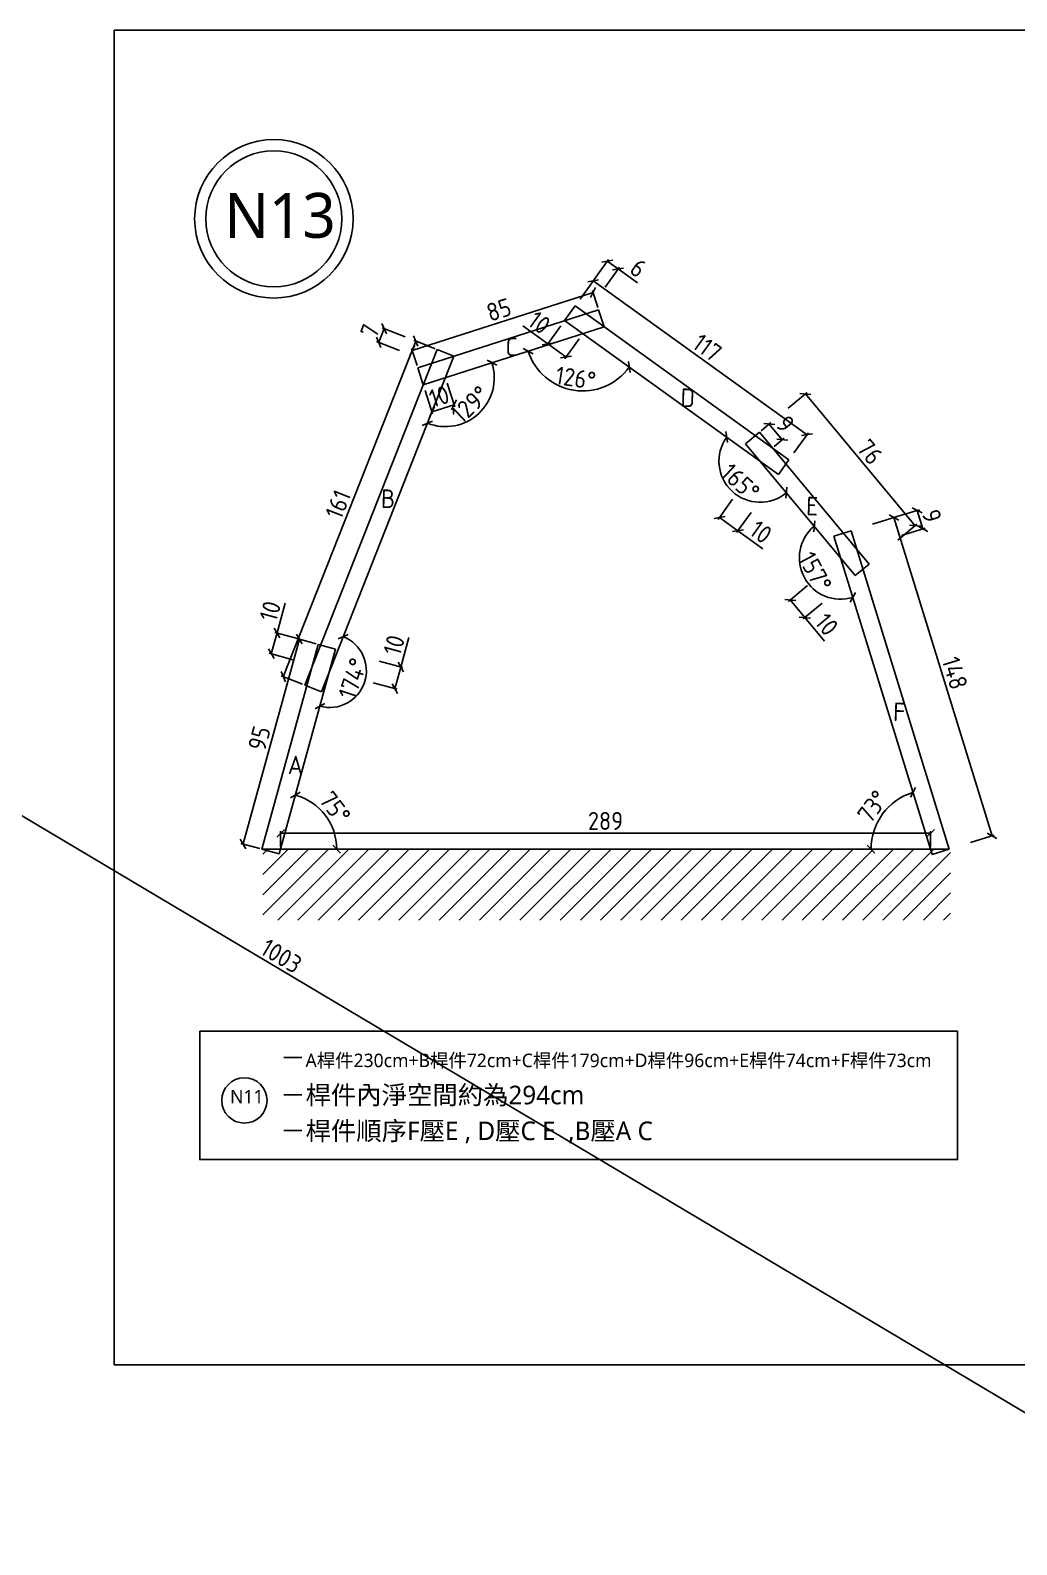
# Model space of a CAD drawing. Header units: centimetres. Extents: x -6116 to 16873, y -2889 to 4505.
# Drawn here: x 575 to 1014, y 2831 to 3505 of the extents above; entities that cross this region are included whole.
import ezdxf

# ---------------------------------------------------------------- set-up
doc = ezdxf.new("R2010")
doc.units = ezdxf.units.CM
for name, color, linetype in [('5', 5, 'Continuous'), ('D_wood木做櫃', 30, 'Continuous'), ('frame圖框', 34, 'Continuous'), ('hatch填實', 8, 'Continuous'), ('planting植栽', 95, 'Continuous'), ('section剖面線', 1, 'Continuous')]:
    doc.layers.add(name, color=color, linetype=linetype)
doc.styles.get("Standard").update_dxf_attribs({"font": 'ISOCP.SHX', "bigfont": 'CHINESET.SHX'})
doc.dimstyles.new('AM_ISO', dxfattribs={"dimtxt": 3.5, "dimasz": 3.5, "dimexe": 1, "dimexo": 1, "dimgap": 1.5, "dimtad": 1, "dimdec": 0, "dimdsep": 46, "dimtxsty": 'Standard', "dimcen": 0, "dimclrd": 256, "dimclre": 256, "dimclrt": 2, "dimadec": 0, "dimazin": 2, "dimtp": 0.1, "dimtm": 0.1, "dimtfac": 0.71, "dimtdec": 0, "dimtmove": 0, "dimatfit": 3, "dimfxl": 1, "dimlwd": -1, "dimlwe": -1, "dimarcsym": 1})

# ---------------------------------------------------------------- blocks, each defined once
blk = doc.blocks.new('_Oblique')
at = {"color": 0, "linetype": 'ByBlock', "lineweight": -2}
blk.add_line((-0.5, -0.5), (0.5, 0.5), dxfattribs=at)
blk = doc.blocks.new('*D310')
at = {"layer": 'DEFPOINTS', "color": 0, "transparency": 16777216}
for p in [(261.19, 3358.25), (253.04, 3344.54), (1123.11, 2845.35)]:
    blk.add_point(p, dxfattribs=at)
at = {"layer": 'hatch填實', "linetype": 'ByBlock', "transparency": 16777216}
for p, q in [((258.15, 3353.13), (252.52, 3343.68)), ((1114.95, 2831.64), (253.04, 3344.54)), ((1120.07, 2840.23), (1114.44, 2830.78))]:
    blk.add_line(p, q, dxfattribs=at)
at = {"layer": 'hatch填實', "transparency": 16777216, "xscale": 3.5, "yscale": 3.5, "zscale": 3.5}
for p, rotation in [((253.04, 3344.54), 149.2445876499629), ((1114.95, 2831.64), 329.2445876499629)]:
    blk.add_blockref('_Oblique', p, dxfattribs=dict(at, rotation=rotation))
at = {"layer": 'hatch填實', "transparency": 16777216, "insert": (686.81, 3092.82), "char_height": 8, "attachment_point": 5, "rotation": 329.24459}
blk.add_mtext('1003', dxfattribs=at)
blk = doc.blocks.new('_ArchTick')
at = {"color": 0, "linetype": 'ByBlock', "const_width": 0.15}
blk.add_lwpolyline([(-0.5, -0.5), (0.5, 0.5)], dxfattribs=at)
blk = doc.blocks.new('*D357')
at = {"layer": 'DEFPOINTS', "color": 0, "transparency": 16777216}
for p in [(975.69, 3147.44), (686.47, 3140.39), (975.69, 3140.39)]:
    blk.add_point(p, dxfattribs=at)
at = {"layer": 'hatch填實', "linetype": 'ByBlock', "transparency": 16777216}
for p, q in [((686.47, 3141.39), (686.47, 3148.44)), ((975.69, 3141.39), (975.69, 3148.44)), ((686.47, 3147.44), (975.69, 3147.44))]:
    blk.add_line(p, q, dxfattribs=at)
at = {"layer": 'hatch填實', "transparency": 16777216, "xscale": 3.5, "yscale": 3.5, "zscale": 3.5, "rotation": 180}
blk.add_blockref('_Oblique', (686.47, 3147.44), dxfattribs=at)
at = {"layer": 'hatch填實', "transparency": 16777216, "xscale": 3.5, "yscale": 3.5, "zscale": 3.5}
blk.add_blockref('_Oblique', (975.69, 3147.44), dxfattribs=at)
at = {"layer": 'hatch填實', "transparency": 16777216, "insert": (831.08, 3152.94), "char_height": 8, "attachment_point": 5}
blk.add_mtext('289', dxfattribs=at)
blk = doc.blocks.new('*D361')
at = {"layer": 'DEFPOINTS', "color": 0, "transparency": 16777216}
for p in [(694.83, 3233.87), (703.24, 3231.55), (678.18, 3140.39)]:
    blk.add_point(p, dxfattribs=at)
at = {"layer": 'hatch填實', "linetype": 'ByBlock', "transparency": 16777216}
for p, q in [((669.76, 3142.71), (694.83, 3233.87)), ((702.28, 3231.82), (693.86, 3234.13)), ((677.21, 3140.66), (668.79, 3142.97))]:
    blk.add_line(p, q, dxfattribs=at)
at = {"layer": 'hatch填實', "transparency": 16777216, "xscale": 3.5, "yscale": 3.5, "zscale": 3.5}
for p, rotation in [((694.83, 3233.87), 74.6231753348446), ((669.76, 3142.71), 254.6231753348446)]:
    blk.add_blockref('_Oblique', p, dxfattribs=dict(at, rotation=rotation))
at = {"layer": 'hatch填實', "transparency": 16777216, "insert": (676.99, 3189.75), "char_height": 8, "attachment_point": 5, "rotation": 74.62318}
blk.add_mtext('95', dxfattribs=at)
blk = doc.blocks.new('*D362')
at = {"layer": 'DEFPOINTS', "color": 0, "transparency": 16777216}
for p in [(746.63, 3366.55), (756.15, 3362.79), (697.18, 3213.4)]:
    blk.add_point(p, dxfattribs=at)
at = {"layer": 'hatch填實', "linetype": 'ByBlock', "transparency": 16777216}
for p, q in [((687.66, 3217.15), (746.63, 3366.55)), ((755.22, 3363.15), (745.7, 3366.91)), ((696.25, 3213.76), (686.73, 3217.52))]:
    blk.add_line(p, q, dxfattribs=at)
at = {"layer": 'hatch填實', "transparency": 16777216, "xscale": 3.5, "yscale": 3.5, "zscale": 3.5}
for p, rotation in [((746.63, 3366.55), 68.45996764332294), ((687.66, 3217.15), 248.4599676433229)]:
    blk.add_blockref('_Oblique', p, dxfattribs=dict(at, rotation=rotation))
at = {"layer": 'hatch填實', "transparency": 16777216, "insert": (712.03, 3293.87), "char_height": 8, "attachment_point": 5, "rotation": 68.45997}
blk.add_mtext('161', dxfattribs=at)
blk = doc.blocks.new('*D363')
at = {"layer": 'DEFPOINTS', "color": 0, "transparency": 16777216}
for p in [(825.54, 3388.15), (827.99, 3380.5), (747.5, 3354.69)]:
    blk.add_point(p, dxfattribs=at)
at = {"layer": 'hatch填實', "linetype": 'ByBlock', "transparency": 16777216}
for p, q in [((745.05, 3362.33), (825.54, 3388.15)), ((827.68, 3381.46), (825.23, 3389.1)), ((747.19, 3355.64), (744.74, 3363.28))]:
    blk.add_line(p, q, dxfattribs=at)
at = {"layer": 'hatch填實', "transparency": 16777216, "xscale": 3.5, "yscale": 3.5, "zscale": 3.5}
for p, rotation in [((825.54, 3388.15), 17.78294191035729), ((745.05, 3362.33), 197.7829419103573)]:
    blk.add_blockref('_Oblique', p, dxfattribs=dict(at, rotation=rotation))
at = {"layer": 'hatch填實', "transparency": 16777216, "insert": (783.61, 3380.48), "char_height": 8, "attachment_point": 5, "rotation": 17.78294}
blk.add_mtext('85', dxfattribs=at)
blk = doc.blocks.new('*D364')
at = {"layer": 'DEFPOINTS', "color": 0, "transparency": 16777216}
for p in [(817.54, 3382.15), (920.76, 3324.87), (912.73, 3313.7)]:
    blk.add_point(p, dxfattribs=at)
at = {"layer": 'hatch填實', "linetype": 'ByBlock', "transparency": 16777216}
for p, q in [((819.74, 3385.21), (826.16, 3394.14)), ((825.58, 3393.33), (920.76, 3324.87)), ((914.92, 3316.75), (921.35, 3325.68))]:
    blk.add_line(p, q, dxfattribs=at)
at = {"layer": 'hatch填實', "transparency": 16777216, "xscale": 3.5, "yscale": 3.5, "zscale": 3.5}
for p, rotation in [((825.58, 3393.33), 144.2772868309684), ((920.76, 3324.87), 324.2772868309684)]:
    blk.add_blockref('_Oblique', p, dxfattribs=dict(at, rotation=rotation))
at = {"layer": 'hatch填實', "transparency": 16777216, "insert": (876.38, 3363.56), "char_height": 8, "attachment_point": 5, "rotation": 324.27729}
blk.add_mtext('117', dxfattribs=at)
blk = doc.blocks.new('*D365')
at = {"layer": 'DEFPOINTS', "color": 0, "transparency": 16777216}
for p in [(899.57, 3325.96), (968.89, 3284.34), (948.4, 3267.29)]:
    blk.add_point(p, dxfattribs=at)
at = {"layer": 'hatch填實', "linetype": 'ByBlock', "transparency": 16777216}
for p, q in [((912.38, 3336.61), (920.83, 3343.65)), ((920.06, 3343.01), (968.89, 3284.34)), ((961.21, 3277.94), (969.66, 3284.98))]:
    blk.add_line(p, q, dxfattribs=at)
at = {"layer": 'hatch填實', "transparency": 16777216, "xscale": 3.5, "yscale": 3.5, "zscale": 3.5}
for p, rotation in [((920.06, 3343.01), 129.7683251966145), ((968.89, 3284.34), 309.7683251966145)]:
    blk.add_blockref('_Oblique', p, dxfattribs=dict(at, rotation=rotation))
at = {"layer": 'hatch填實', "transparency": 16777216, "insert": (948.71, 3317.19), "char_height": 8, "attachment_point": 5, "rotation": 309.76833}
blk.add_mtext('76', dxfattribs=at)
blk = doc.blocks.new('*D366')
at = {"layer": 'DEFPOINTS', "color": 0, "transparency": 16777216}
for p in [(940.37, 3282.11), (1003.13, 3146.27), (984.06, 3140.39)]:
    blk.add_point(p, dxfattribs=at)
at = {"layer": 'hatch填實', "linetype": 'ByBlock', "transparency": 16777216}
for p, q in [((949.88, 3285.04), (960.39, 3288.28)), ((959.44, 3287.99), (1003.13, 3146.27)), ((993.57, 3143.32), (1004.09, 3146.56))]:
    blk.add_line(p, q, dxfattribs=at)
at = {"layer": 'hatch填實', "transparency": 16777216, "xscale": 3.5, "yscale": 3.5, "zscale": 3.5}
for p, rotation in [((959.44, 3287.99), 107.1342637579104), ((1003.13, 3146.27), 287.1342637579104)]:
    blk.add_blockref('_Oblique', p, dxfattribs=dict(at, rotation=rotation))
at = {"layer": 'hatch填實', "transparency": 16777216, "insert": (986.54, 3218.75), "char_height": 8, "attachment_point": 5, "rotation": 287.13426}
blk.add_mtext('148', dxfattribs=at)
blk = doc.blocks.new('*D376')
at = {"layer": 'DEFPOINTS', "color": 0, "transparency": 16777216}
for p in [(710.96, 3229.43), (709.12, 3150.89), (685.89, 3138.27), (686.47, 3140.39), (984.06, 3140.39)]:
    blk.add_point(p, dxfattribs=at)
at = {"layer": 'hatch填實', "linetype": 'ByBlock', "transparency": 16777216}
blk.add_arc((686.47, 3140.39), 24.96, 360, 74.62318, dxfattribs=at)
at = {"layer": 'hatch填實', "transparency": 16777216, "xscale": 3.5, "yscale": 3.5, "zscale": 3.5}
for p, rotation in [((693.09, 3164.46), 164.6231753348441), ((711.43, 3140.39), 269.9999999999999)]:
    blk.add_blockref('_Oblique', p, dxfattribs=dict(at, rotation=rotation))
at = {"layer": 'hatch填實', "transparency": 16777216, "insert": (710.7, 3158.85), "char_height": 8, "attachment_point": 5, "rotation": 307.31159}
blk.add_mtext('75°', dxfattribs=at)
blk = doc.blocks.new('*D377')
at = {"layer": 'DEFPOINTS', "color": 0, "transparency": 16777216}
for p in [(763.59, 3359.85), (710.96, 3229.43), (704.63, 3210.46), (719.36, 3207.74), (685.89, 3138.27)]:
    blk.add_point(p, dxfattribs=at)
at = {"layer": 'hatch填實', "linetype": 'ByBlock', "transparency": 16777216}
blk.add_arc((708.3, 3219.77), 16.34, 254.62318, 68.45997, dxfattribs=at)
at = {"layer": 'hatch填實', "transparency": 16777216, "xscale": 3.5, "yscale": 3.5, "zscale": 3.5}
for p, rotation in [((714.3, 3234.97), 158.4599676433269), ((703.97, 3204.02), 164.623175334844)]:
    blk.add_blockref('_Oblique', p, dxfattribs=dict(at, rotation=rotation))
at = {"layer": 'hatch填實', "transparency": 16777216, "insert": (718.59, 3216.34), "char_height": 8, "attachment_point": 5, "rotation": 71.54157}
blk.add_mtext('174°', dxfattribs=at)
blk = doc.blocks.new('*D378')
at = {"layer": 'DEFPOINTS', "color": 0, "transparency": 16777216}
for p in [(830.43, 3372.89), (763.59, 3359.85), (749.95, 3347.07), (767.8, 3329.97), (704.63, 3210.46)]:
    blk.add_point(p, dxfattribs=at)
at = {"layer": 'hatch填實', "linetype": 'ByBlock', "transparency": 16777216}
blk.add_arc((759.8, 3350.23), 21.78, 248.45997, 17.78294, dxfattribs=at)
at = {"layer": 'hatch填實', "transparency": 16777216, "xscale": 3.5, "yscale": 3.5, "zscale": 3.5}
for p, rotation in [((780.54, 3356.88), 107.7829419103586), ((751.8, 3329.97), 158.4599676433267)]:
    blk.add_blockref('_Oblique', p, dxfattribs=dict(at, rotation=rotation))
at = {"layer": 'hatch填實', "transparency": 16777216, "insert": (770.93, 3338.35), "char_height": 8, "attachment_point": 5, "rotation": 43.12145}
blk.add_mtext('129°', dxfattribs=at)
blk = doc.blocks.new('*D379')
at = {"layer": 'DEFPOINTS', "color": 0, "transparency": 16777216}
for p in [(812.87, 3375.65), (830.43, 3372.89), (749.95, 3347.07), (808.17, 3347.76), (908.06, 3307.21)]:
    blk.add_point(p, dxfattribs=at)
at = {"layer": 'hatch填實', "linetype": 'ByBlock', "transparency": 16777216}
blk.add_arc((820.95, 3369.84), 25.52, 197.78294, 324.28009, dxfattribs=at)
at = {"layer": 'hatch填實', "transparency": 16777216, "xscale": 3.5, "yscale": 3.5, "zscale": 3.5}
for p, rotation in [((796.65, 3362.05), 107.7829419103583), ((841.67, 3354.95), 54.28008584100427)]:
    blk.add_blockref('_Oblique', p, dxfattribs=dict(at, rotation=rotation))
at = {"layer": 'hatch填實', "transparency": 16777216, "insert": (817.83, 3350.07), "char_height": 8, "attachment_point": 5, "rotation": 351.03151}
blk.add_mtext('126°', dxfattribs=at)
blk = doc.blocks.new('*D380')
at = {"layer": 'DEFPOINTS', "color": 0, "transparency": 16777216}
for p in [(812.87, 3375.65), (893.42, 3320.84), (882.61, 3307.01), (908.06, 3307.21), (942.25, 3262.17)]:
    blk.add_point(p, dxfattribs=at)
at = {"layer": 'hatch填實', "linetype": 'ByBlock', "transparency": 16777216}
blk.add_arc((899.86, 3313.1), 18.29, 144.28009, 309.772, dxfattribs=at)
at = {"layer": 'hatch填實', "transparency": 16777216, "xscale": 3.5, "yscale": 3.5, "zscale": 3.5}
for p, rotation in [((885.01, 3323.78), 54.28008584100436), ((911.56, 3299.04), 39.7719961865078)]:
    blk.add_blockref('_Oblique', p, dxfattribs=dict(at, rotation=rotation))
at = {"layer": 'hatch填實', "transparency": 16777216, "insert": (891.14, 3303.74), "char_height": 8, "attachment_point": 5, "rotation": 317.02604}
blk.add_mtext('165°', dxfattribs=at)
blk = doc.blocks.new('*D381')
at = {"layer": 'DEFPOINTS', "color": 0, "transparency": 16777216}
for p in [(893.42, 3320.84), (932.72, 3279.75), (917.37, 3269.29), (942.25, 3262.17), (960.41, 3189.97)]:
    blk.add_point(p, dxfattribs=at)
at = {"layer": 'hatch填實', "linetype": 'ByBlock', "transparency": 16777216}
blk.add_arc((935.73, 3270.01), 18.38, 129.772, 287.13589, dxfattribs=at)
at = {"layer": 'hatch填實', "transparency": 16777216, "xscale": 3.5, "yscale": 3.5, "zscale": 3.5}
for p, rotation in [((923.97, 3284.13), 39.7719961865081), ((941.14, 3252.45), 17.13588977879531)]:
    blk.add_blockref('_Oblique', p, dxfattribs=dict(at, rotation=rotation))
at = {"layer": 'hatch填實', "transparency": 16777216, "insert": (924.41, 3263.87), "char_height": 8, "attachment_point": 5, "rotation": 298.45394}
blk.add_mtext('157°', dxfattribs=at)
blk = doc.blocks.new('*D382')
at = {"layer": 'DEFPOINTS', "color": 0, "transparency": 16777216}
for p in [(960.41, 3189.97), (958.21, 3160.2), (686.47, 3140.39), (976.42, 3138.04), (984.06, 3140.39)]:
    blk.add_point(p, dxfattribs=at)
at = {"layer": 'hatch填實', "linetype": 'ByBlock', "transparency": 16777216}
blk.add_arc((975.69, 3140.39), 26.43, 107.1349, 180, dxfattribs=at)
at = {"layer": 'hatch填實', "transparency": 16777216, "xscale": 3.5, "yscale": 3.5, "zscale": 3.5}
for p, rotation in [((967.91, 3165.64), 17.13489593076233), ((949.26, 3140.39), 269.9999999999998)]:
    blk.add_blockref('_Oblique', p, dxfattribs=dict(at, rotation=rotation))
at = {"layer": 'hatch填實', "transparency": 16777216, "insert": (950, 3159.35), "char_height": 8, "attachment_point": 5, "rotation": 53.56745}
blk.add_mtext('73°', dxfattribs=at)
blk = doc.blocks.new('*D757')
at = {"layer": 'DEFPOINTS', "color": 0, "transparency": 16777216}
for p in [(732.56, 3372.1), (756.15, 3362.79), (753.74, 3356.69)]:
    blk.add_point(p, dxfattribs=at)
at = {"layer": 'section剖面線', "linetype": 'ByBlock', "transparency": 16777216}
for p, q in [((730.15, 3366), (732.56, 3372.1)), ((741.86, 3368.43), (731.63, 3372.47)), ((739.45, 3362.33), (729.22, 3366.37))]:
    blk.add_line(p, q, dxfattribs=at)
at = {"layer": 'section剖面線', "transparency": 16777216, "xscale": 3.5, "yscale": 3.5, "zscale": 3.5}
for p, rotation in [((732.56, 3372.1), 68.45996764331987), ((730.15, 3366), 248.4599676433199)]:
    blk.add_blockref('_Oblique', p, dxfattribs=dict(at, rotation=rotation))
at = {"layer": 'section剖面線', "transparency": 16777216, "insert": (726.24, 3371.07), "char_height": 8, "attachment_point": 5, "rotation": 68.45997}
blk.add_mtext('7', dxfattribs=at)
blk = doc.blocks.new('*D758')
at = {"layer": 'DEFPOINTS', "color": 0, "transparency": 16777216}
for p in [(749.95, 3347.07), (759.8, 3350.23), (753.8, 3335.05)]:
    blk.add_point(p, dxfattribs=at)
at = {"layer": 'section剖面線', "linetype": 'ByBlock', "transparency": 16777216}
for p, q in [((750.75, 3344.57), (754.11, 3334.09)), ((760.6, 3347.73), (763.96, 3337.25)), ((763.65, 3338.2), (753.8, 3335.05))]:
    blk.add_line(p, q, dxfattribs=at)
at = {"layer": 'section剖面線', "transparency": 16777216, "xscale": 3.5, "yscale": 3.5, "zscale": 3.5}
for p, rotation in [((753.8, 3335.05), 197.7829419103591), ((763.65, 3338.2), 17.7829419103591)]:
    blk.add_blockref('_Oblique', p, dxfattribs=dict(at, rotation=rotation))
at = {"layer": 'section剖面線', "transparency": 16777216, "insert": (757.05, 3341.86), "char_height": 8, "attachment_point": 5, "rotation": 17.78294}
blk.add_mtext('10', dxfattribs=at)
blk = doc.blocks.new('*D759')
at = {"layer": 'DEFPOINTS', "color": 0, "transparency": 16777216}
for p in [(836.69, 3398.63), (817.54, 3382.15), (822.35, 3378.7)]:
    blk.add_point(p, dxfattribs=at)
at = {"layer": 'section剖面線', "linetype": 'ByBlock', "transparency": 16777216}
for p, q in [((826.04, 3393.97), (832.47, 3402.9)), ((830.85, 3390.51), (837.27, 3399.44)), ((831.88, 3402.09), (836.69, 3398.63)), ((836.69, 3398.63), (845.28, 3392.46))]:
    blk.add_line(p, q, dxfattribs=at)
at = {"layer": 'section剖面線', "transparency": 16777216, "xscale": 3.5, "yscale": 3.5, "zscale": 3.5}
for p, rotation in [((831.88, 3402.09), 144.2772868309661), ((836.69, 3398.63), 324.2772868309661)]:
    blk.add_blockref('_Oblique', p, dxfattribs=dict(at, rotation=rotation))
at = {"layer": 'section剖面線', "transparency": 16777216, "insert": (845.62, 3398.99), "char_height": 8, "attachment_point": 5, "rotation": 324.27729}
blk.add_mtext('6', dxfattribs=at)
blk = doc.blocks.new('*D760')
at = {"layer": 'DEFPOINTS', "color": 0, "transparency": 16777216}
for p in [(812.87, 3375.66), (805.4, 3365.26), (820.96, 3369.84)]:
    blk.add_point(p, dxfattribs=at)
at = {"layer": 'section剖面線', "linetype": 'ByBlock', "transparency": 16777216}
for p, q in [((805.4, 3365.26), (794.27, 3373.26)), ((811.23, 3373.38), (804.81, 3364.45)), ((813.48, 3359.45), (805.4, 3365.26)), ((819.32, 3367.57), (812.9, 3358.64))]:
    blk.add_line(p, q, dxfattribs=at)
at = {"layer": 'section剖面線', "transparency": 16777216, "xscale": 3.5, "yscale": 3.5, "zscale": 3.5}
for p, rotation in [((805.4, 3365.26), 144.2777264154426), ((813.48, 3359.45), 324.2777264154427)]:
    blk.add_blockref('_Oblique', p, dxfattribs=dict(at, rotation=rotation))
at = {"layer": 'section剖面線', "transparency": 16777216, "insert": (801.62, 3374.75), "char_height": 8, "attachment_point": 5, "rotation": 324.27773}
blk.add_mtext('10', dxfattribs=at)
blk = doc.blocks.new('*D761')
at = {"layer": 'DEFPOINTS', "color": 0, "transparency": 16777216}
for p in [(899.57, 3325.96), (903.96, 3329.61), (905.37, 3318.99)]:
    blk.add_point(p, dxfattribs=at)
at = {"layer": 'section剖面線', "linetype": 'ByBlock', "transparency": 16777216}
for p, q in [((900.34, 3326.6), (904.73, 3330.25)), ((909.76, 3322.64), (903.96, 3329.61)), ((906.14, 3319.63), (910.53, 3323.28))]:
    blk.add_line(p, q, dxfattribs=at)
at = {"layer": 'section剖面線', "transparency": 16777216, "xscale": 3.5, "yscale": 3.5, "zscale": 3.5}
for p, rotation in [((903.96, 3329.61), 129.7687724298677), ((909.76, 3322.64), 309.7687724298677)]:
    blk.add_blockref('_Oblique', p, dxfattribs=dict(at, rotation=rotation))
at = {"layer": 'section剖面線', "transparency": 16777216, "insert": (911.09, 3329.64), "char_height": 8, "attachment_point": 5, "rotation": 309.76877}
blk.add_mtext('9', dxfattribs=at)
blk = doc.blocks.new('*D762')
at = {"layer": 'DEFPOINTS', "color": 0, "transparency": 16777216}
for p in [(899.86, 3313.1), (908.06, 3307.21), (890.01, 3282.11)]:
    blk.add_point(p, dxfattribs=at)
at = {"layer": 'section剖面線', "linetype": 'ByBlock', "transparency": 16777216}
for p, q in [((887.65, 3296.13), (881.23, 3287.19)), ((895.85, 3290.23), (889.43, 3281.3)), ((881.82, 3288.01), (890.01, 3282.11)), ((890.01, 3282.11), (901.14, 3274.11))]:
    blk.add_line(p, q, dxfattribs=at)
at = {"layer": 'section剖面線', "transparency": 16777216, "xscale": 3.5, "yscale": 3.5, "zscale": 3.5}
for p, rotation in [((881.82, 3288.01), 144.2800858410041), ((890.01, 3282.11), 324.2800858410042)]:
    blk.add_blockref('_Oblique', p, dxfattribs=dict(at, rotation=rotation))
at = {"layer": 'section剖面線', "transparency": 16777216, "insert": (900.21, 3281.55), "char_height": 8, "attachment_point": 5, "rotation": 324.28009}
blk.add_mtext('10', dxfattribs=at)
blk = doc.blocks.new('*D763')
at = {"layer": 'DEFPOINTS', "color": 0, "transparency": 16777216}
for p in [(969.81, 3291.19), (940.37, 3282.11), (942.9, 3273.89)]:
    blk.add_point(p, dxfattribs=at)
at = {"layer": 'section剖面線', "linetype": 'ByBlock', "transparency": 16777216}
for p, q in [((960.26, 3288.24), (970.77, 3291.48)), ((972.35, 3282.97), (969.81, 3291.19)), ((962.79, 3280.02), (973.3, 3283.26))]:
    blk.add_line(p, q, dxfattribs=at)
at = {"layer": 'section剖面線', "transparency": 16777216, "xscale": 3.5, "yscale": 3.5, "zscale": 3.5}
for p, rotation in [((969.81, 3291.19), 107.13588977879), ((972.35, 3282.97), 287.13588977879)]:
    blk.add_blockref('_Oblique', p, dxfattribs=dict(at, rotation=rotation))
at = {"layer": 'section剖面線', "transparency": 16777216, "insert": (976.33, 3288.7), "char_height": 8, "attachment_point": 5, "rotation": 287.13589}
blk.add_mtext('9', dxfattribs=at)
blk = doc.blocks.new('*D764')
at = {"layer": 'DEFPOINTS', "color": 0, "transparency": 16777216}
for p in [(935.73, 3270), (942.25, 3262.17), (919.8, 3243.48)]:
    blk.add_point(p, dxfattribs=at)
at = {"layer": 'section剖面線', "linetype": 'ByBlock', "transparency": 16777216}
for p, q in [((920.97, 3257.71), (912.51, 3250.68)), ((913.28, 3251.32), (919.8, 3243.48)), ((927.49, 3249.88), (919.03, 3242.84)), ((919.8, 3243.48), (928.57, 3232.95))]:
    blk.add_line(p, q, dxfattribs=at)
at = {"layer": 'section剖面線', "transparency": 16777216, "xscale": 3.5, "yscale": 3.5, "zscale": 3.5}
for p, rotation in [((913.28, 3251.32), 129.7687724298705), ((919.8, 3243.48), 309.7687724298705)]:
    blk.add_blockref('_Oblique', p, dxfattribs=dict(at, rotation=rotation))
at = {"layer": 'section剖面線', "transparency": 16777216, "insert": (929.53, 3240.39), "char_height": 8, "attachment_point": 5, "rotation": 309.76877}
blk.add_mtext('10', dxfattribs=at)
blk = doc.blocks.new('*D765')
at = {"layer": 'DEFPOINTS', "color": 0, "transparency": 16777216}
for p in [(710.96, 3229.43), (708.3, 3219.77), (739.98, 3221.45)]:
    blk.add_point(p, dxfattribs=at)
at = {"layer": 'section剖面線', "linetype": 'ByBlock', "transparency": 16777216}
for p, q in [((739.98, 3221.45), (743.61, 3234.66)), ((730.34, 3224.1), (740.94, 3221.18)), ((737.32, 3211.79), (739.98, 3221.45)), ((727.68, 3214.44), (738.29, 3211.53))]:
    blk.add_line(p, q, dxfattribs=at)
at = {"layer": 'section剖面線', "transparency": 16777216, "xscale": 3.5, "yscale": 3.5, "zscale": 3.5}
for p, rotation in [((739.98, 3221.45), 74.6231753348426), ((737.32, 3211.79), 254.6231753348426)]:
    blk.add_blockref('_Oblique', p, dxfattribs=dict(at, rotation=rotation))
at = {"layer": 'section剖面線', "transparency": 16777216, "insert": (736.96, 3231.2), "char_height": 8, "attachment_point": 5, "rotation": 74.62318}
blk.add_mtext('10', dxfattribs=at)
blk = doc.blocks.new('*D766')
at = {"layer": 'DEFPOINTS', "color": 0, "transparency": 16777216}
for p in [(684.87, 3236.6), (703.24, 3231.55), (700.71, 3222.32)]:
    blk.add_point(p, dxfattribs=at)
at = {"layer": 'section剖面線', "linetype": 'ByBlock', "transparency": 16777216}
for p, q in [((684.87, 3236.6), (688.5, 3249.82)), ((682.33, 3227.37), (684.87, 3236.6)), ((694.51, 3233.95), (683.9, 3236.86)), ((691.97, 3224.72), (681.37, 3227.63))]:
    blk.add_line(p, q, dxfattribs=at)
at = {"layer": 'section剖面線', "transparency": 16777216, "xscale": 3.5, "yscale": 3.5, "zscale": 3.5}
for p, rotation in [((684.87, 3236.6), 74.63907534703226), ((682.33, 3227.37), 254.6390753470323)]:
    blk.add_blockref('_Oblique', p, dxfattribs=dict(at, rotation=rotation))
at = {"layer": 'section剖面線', "transparency": 16777216, "insert": (681.84, 3246.35), "char_height": 8, "attachment_point": 5, "rotation": 74.63908}
blk.add_mtext('10', dxfattribs=at)

msp = doc.modelspace()

# ---------------------------------------------------------------- hatches: boundary and pattern name
at = {"layer": 'planting植栽'}
h = msp.add_hatch(dxfattribs=at)
h.set_pattern_fill('ANSI31', color=256, scale=2)
h.set_pattern_definition([(45, (332.1057, 2558.142), (-4.49013, 4.49013), [])])
h.paths.add_polyline_path([(678.5589, 3140.39469), (984.63704, 3140.39469), (984.63704, 3108.76994), (678.5589, 3108.76994)])

# ---------------------------------------------------------------- linework, layer by layer
at = {"layer": '5', "linetype": 'ByBlock'}
msp.add_lwpolyline([(650.45552, 3059.35922), (987.74113, 3059.35922), (987.74113, 3002.20948), (650.45552, 3002.20948)], close=True, dxfattribs=at)
for centre, radius in [((683.45977, 3420.95512), 35.27331), ((683.45977, 3420.95512), 30.27331), ((670.35914, 3028.52697), 10.0911)]:
    msp.add_circle(centre, radius, dxfattribs=at)
at = {"layer": 'D_wood木做櫃'}
for p, q in [((747.49875, 3354.6877), (827.98772, 3380.50345)), ((812.87085, 3375.65492), (817.54428, 3382.15335)), ((817.54428, 3382.15335), (912.72785, 3313.69978)), ((830.43101, 3372.88569), (827.98772, 3380.50345)), ((830.43101, 3372.88569), (749.94571, 3347.07112)), ((908.05803, 3307.20581), (812.87085, 3375.65492)), ((820.95514, 3369.8415), (820.95514, 3369.84644)), ((697.18384, 3213.39619), (756.14919, 3362.78735)), ((763.5922, 3359.84946), (704.62512, 3210.45899)), ((763.5922, 3359.84946), (756.14919, 3362.78735)), ((749.94348, 3347.06547), (747.49875, 3354.6877)), ((759.7931, 3350.22954), (759.7931, 3350.22461)), ((893.42209, 3320.83626), (899.57495, 3325.95695)), ((899.57401, 3325.95617), (948.40226, 3267.28569)), ((942.25364, 3262.16853), (893.42209, 3320.83626)), ((899.87135, 3313.09285), (899.87135, 3313.08792)), ((908.05803, 3307.20581), (912.72785, 3313.69978)), ((932.72425, 3279.75235), (940.37085, 3282.11)), ((960.40505, 3189.97466), (932.72425, 3279.75235)), ((984.06292, 3140.39328), (940.37068, 3282.10995)), ((935.7312, 3270.0048), (935.7312, 3269.99987)), ((942.25364, 3262.16853), (948.4018, 3267.28531)), ((678.17555, 3140.39328), (703.24497, 3231.55123)), ((710.95729, 3229.43026), (685.88787, 3138.2723)), ((703.24241, 3231.55194), (710.95729, 3229.43026)), ((708.29677, 3219.76094), (708.29677, 3219.75601)), ((697.18384, 3213.39619), (704.62512, 3210.45899)), ((960.40505, 3189.97466), (960.40505, 3189.96973)), ((960.40505, 3189.96973), (976.41662, 3138.03587)), ((680.94756, 3150.47294), (680.94645, 3150.47011)), ((678.17555, 3140.39328), (685.88787, 3138.2723)), ((686.47117, 3140.39328), (686.47117, 3140.38835)), ((984.06292, 3140.39328), (976.41662, 3138.03587)), ((984.06292, 3140.39328), (984.06292, 3140.38835))]:
    msp.add_line(p, q, dxfattribs=at)
at = {"layer": 'frame圖框'}
msp.add_lwpolyline([(612.40498, 3504.87243), (612.40498, 2910.87243), (1452.40498, 2910.87243), (1452.40498, 3504.87243)], close=True, dxfattribs=at)
at = {"layer": 'hatch填實'}
for p, q in [((984.06292, 3140.39328), (678.17555, 3140.39328)), ((984.06292, 3140.38835), (686.47117, 3140.38835))]:
    msp.add_line(p, q, dxfattribs=at)

# ---------------------------------------------------------------- texts
at = {"layer": '5', "linetype": 'ByBlock', "attachment_point": 1}
for s, insert, char_height in [('{\\fMicrosoft JhengHei|b0|i0|c136|p34;N13}', (661.43766, 3432.48215), 20), ('{\\fMicrosoft JhengHei|b0|i0|c136|p34;－\\H0.72501x;A桿件230cm+B桿件72cm+C桿件179cm+D桿件96cm+E桿件74cm+F桿件73cm}', (686.27993, 3051.63343), 8.2757047), ('{\\fMicrosoft JhengHei|b0|i0|c136|p34;－桿件內淨空間約為294cm}', (686.27993, 3035.09875), 8.2757047), ('{\\fMicrosoft JhengHei|b0|i0|c136|p34;－桿件順序F壓E , D壓C E  ,B壓A C}', (686.27993, 3019.13708), 8.2757047)]:
    msp.add_mtext(s, dxfattribs=dict(at, insert=insert, char_height=char_height))
at = {"layer": '5', "linetype": 'ByBlock', "char_height": 8.2757, "attachment_point": 1, "rotation": 358.34569937}
for s, insert in [('C', (786.70158, 3368.19195)), ('D', (864.60035, 3345.50727)), ('B', (731.27818, 3300.56683)), ('F', (959.22877, 3205.62864)), ('A', (689.87775, 3182.07856))]:
    msp.add_mtext(s, dxfattribs=dict(at, insert=insert))
at = {"layer": '5', "linetype": 'ByBlock', "insert": (920.5065, 3297.26329), "char_height": 8.2757, "width": 8.7490684, "attachment_point": 1, "rotation": 358.34569937}
msp.add_mtext('E', dxfattribs=at)
at = {"layer": '5', "linetype": 'ByBlock', "insert": (663.9867, 3033.24897), "char_height": 6, "width": 13.3778984, "attachment_point": 1}
msp.add_mtext('{\\fMicrosoft JhengHei|b0|i0|c136|p34;N11}', dxfattribs=at)

# ---------------------------------------------------------------- dimensions: what is measured, and where the dimension line sits
at = {"layer": 'hatch填實'}
for p1, p2, distance, picture, middle in [((817.54428, 3382.15335), (912.72785, 3313.69978), 13.76096, '*D364', (876.38183, 3363.56362)), ((747.49875, 3354.6877), (827.98772, 3380.50345), 8.02583, '*D363', (783.61229, 3380.47514)), ((697.18384, 3213.39619), (756.15092, 3362.78667), 10.23776, '*D362', (712.02873, 3293.86957)), ((1123.11004, 2845.3493), (261.19379, 3358.24583), 15.95251, '*D310', (686.80677, 3092.81512)), ((899.57401, 3325.95617), (948.4018, 3267.28531), 26.65752, '*D365', (948.70537, 3317.19141)), ((940.37085, 3282.11), (984.06292, 3140.38835), 19.95292, '*D366', (986.54013, 3218.74791)), ((678.17555, 3140.39328), (703.24497, 3231.55123), 8.73113, '*D361', (676.98856, 3189.74587)), ((686.47117, 3140.39328), (975.68981, 3140.39328), 7.04527, '*D357', (831.08049, 3152.93933))]:
    dim = msp.add_aligned_dim(p1=p1, p2=p2, distance=distance, dimstyle='AM_ISO', override={"dimtxt": 8, "dimblk": 'Oblique', "dimclrt": 256, "dimldrblk": 'ArchTick', "dimfxl": 10, "dimfxlon": 1}, dxfattribs=at)
    dim.commit()
    dim.dimension.update_dxf_attribs({"geometry": picture, "text_midpoint": middle})
for base, line1, line2, picture, middle in [((767.80288, 3329.97207), ((830.43101, 3372.88569), (749.94571, 3347.07112)), ((763.5922, 3359.84946), (704.62512, 3210.45899)), '*D378', (770.92524, 3338.3455)), ((808.17175, 3347.75738), ((908.05803, 3307.20581), (812.87085, 3375.65492)), ((830.43101, 3372.88569), (749.94571, 3347.07112)), '*D379', (817.82994, 3350.07272)), ((882.61075, 3307.01047), ((942.25364, 3262.16853), (893.42209, 3320.83626)), ((908.05803, 3307.20581), (812.87085, 3375.65492)), '*D380', (891.14008, 3303.7395)), ((719.35611, 3207.73703), ((763.5922, 3359.84946), (704.62512, 3210.45899)), ((710.95729, 3229.43026), (685.88787, 3138.2723)), '*D377', (718.58535, 3216.33955)), ((917.36717, 3269.29377), ((960.40505, 3189.97466), (932.72425, 3279.75235)), ((942.25364, 3262.16853), (893.42209, 3320.83626)), '*D381', (924.40865, 3263.87315)), ((709.11793, 3150.88895), ((984.06292, 3140.38835), (686.47117, 3140.38835)), ((710.95729, 3229.43026), (685.88787, 3138.2723)), '*D376', (710.69936, 3158.85406)), ((958.2067, 3160.20454), ((984.06292, 3140.38835), (686.47117, 3140.38835)), ((960.40505, 3189.96973), (976.41662, 3138.03587)), '*D382', (950.00414, 3159.34911))]:
    dim = msp.add_angular_dim_2l(base=base, line1=line1, line2=line2, dimstyle='AM_ISO', override={"dimtxt": 8, "dimblk": 'Oblique', "dimclrt": 256, "dimldrblk": 'ArchTick', "dimfxl": 10, "dimfxlon": 1}, dxfattribs=at)
    dim.commit()
    dim.dimension.update_dxf_attribs({"geometry": picture, "text_midpoint": middle})
at = {"layer": 'section剖面線'}
for p1, p2, distance, picture, middle in [((817.54428, 3382.15335), (822.3519, 3378.69584), 24.55771, '*D759', (845.61513, 3398.98915)), ((820.95514, 3369.8415), (812.87109, 3375.65525), 12.80341, '*D760', (801.62242, 3374.74893)), ((753.74267, 3356.69035), (756.14926, 3362.78732), 25.3637, '*D757', (726.23775, 3371.07048)), ((759.79533, 3350.23025), (749.94595, 3347.0712), 12.62956, '*D758', (757.04809, 3341.86181)), ((905.37109, 3318.99057), (899.57401, 3325.95617), -5.70984, '*D761', (911.08879, 3329.6442)), ((899.86113, 3313.1002), (908.05803, 3307.20581), -30.90828, '*D762', (900.20881, 3281.55459)), ((942.90441, 3273.89173), (940.37054, 3282.1099), -30.80908, '*D763', (976.33474, 3288.69888)), ((935.7312, 3269.99987), (942.25078, 3262.16615), -29.20461, '*D764', (929.53401, 3240.38987)), ((700.70668, 3222.32145), (703.24241, 3231.55194), 19.0566, '*D766', (681.84202, 3246.35276)), ((708.30124, 3219.77227), (710.95729, 3229.43026), -30.0987, '*D765', (736.95669, 3231.2027))]:
    dim = msp.add_aligned_dim(p1=p1, p2=p2, distance=distance, dimstyle='AM_ISO', override={"dimtxt": 8, "dimblk": 'Oblique', "dimclrt": 256, "dimldrblk": 'ArchTick', "dimfxl": 10, "dimfxlon": 1}, dxfattribs=at)
    dim.commit()
    dim.dimension.update_dxf_attribs({"geometry": picture, "text_midpoint": middle})

doc.saveas('drawing.dxf')
